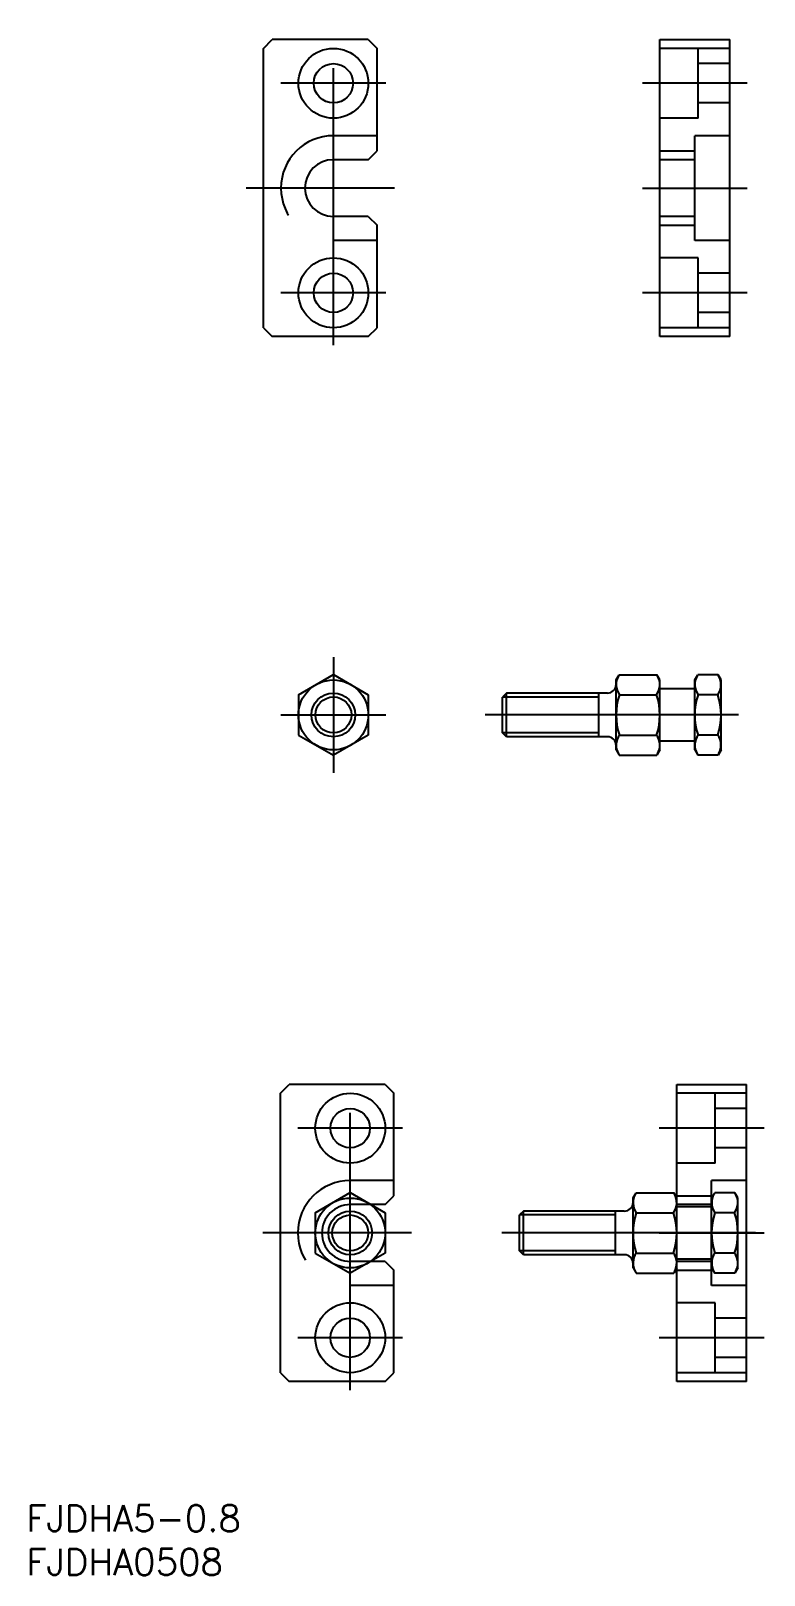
# Model space of a CAD drawing. Extents: x -37 to 47, y -39 to 138.
import ezdxf

# ---------------------------------------------------------------- set-up
doc = ezdxf.new("R2010")
doc.units = 0
doc.linetypes.add('CENTER', pattern=[50.8, 31.75, -6.35, 6.35, -6.35])
doc.linetypes.add('DASHED', pattern=[19.05, 12.7, -6.35])
doc.layers.get('0').update_dxf_attribs({"linetype": 'CONTINUOUS'})
doc.layers.add('CENTER', color=1, linetype='CENTER')
doc.styles.get("Standard").update_dxf_attribs({"font": 'txt.shx', "height": 3, "bigfont": 'bigfont.shx'})

# ---------------------------------------------------------------- blocks, each defined once
blk = doc.blocks.new('*U23')
at = {"color": 7, "linetype": 'CONTINUOUS'}
blk.add_text('FJDHA5-0.8', height=3, dxfattribs=at).set_placement((-37.07, -34.19))
blk = doc.blocks.new('*U24')
at = {"color": 7, "linetype": 'CONTINUOUS'}
blk.add_text('FJDHA0508', height=3, dxfattribs=at).set_placement((-37.07, -39.19))

msp = doc.modelspace()

# ---------------------------------------------------------------- linework, layer by layer
at = {"color": 7, "linetype": 'CONTINUOUS'}
for p, q in [((-9.93, 135.67), (-8.93, 136.67)), ((2.07, 136.67), (-8.93, 136.67)), ((2.07, 136.67), (3.07, 135.67)), ((35.44, 136.67), (43.44, 136.67)), ((35.44, 102.67), (35.44, 136.67)), ((43.44, 102.67), (43.44, 136.67)), ((-9.93, 103.67), (-9.93, 135.67)), ((3.07, 123.92), (3.07, 135.67)), ((43.44, 135.67), (35.44, 135.67)), ((39.44, 113.67), (39.44, 125.67)), ((43.44, 125.67), (39.44, 125.67)), ((43.44, 125.67), (39.44, 125.67)), ((2.07, 122.92), (3.07, 123.92)), ((35.44, 123.92), (39.44, 123.92)), ((2.07, 122.92), (-1.93, 122.92)), ((39.44, 122.92), (35.44, 122.92)), ((2.07, 116.42), (-1.93, 116.42)), ((2.07, 116.42), (3.07, 115.42)), ((3.07, 103.67), (3.07, 115.42)), ((39.44, 116.42), (35.44, 116.42)), ((35.44, 115.42), (39.44, 115.42)), ((43.44, 113.67), (39.44, 113.67)), ((-9.93, 103.67), (-8.93, 102.67)), ((2.07, 102.67), (-8.93, 102.67)), ((2.07, 102.67), (3.07, 103.67)), ((43.44, 103.67), (35.44, 103.67)), ((43.44, 102.67), (35.44, 102.67)), ((-8, 16), (-7, 17)), ((-8, -16), (-8, 16)), ((4, 17), (-7, 17)), ((4, 17), (5, 16)), ((5, 4.25), (5, 16)), ((37.37, 17), (45.37, 17)), ((37.37, -17), (37.37, 17)), ((45.37, 16), (37.37, 16)), ((45.37, -17), (45.37, 17)), ((41.37, -6), (41.37, 6)), ((45.37, 6), (41.37, 6)), ((45.37, 6), (41.37, 6)), ((4, 3.25), (5, 4.25)), ((37.37, 4.25), (41.37, 4.25)), ((4, 3.25), (2.37, 3.25)), ((41.37, 3.25), (37.37, 3.25)), ((4, -3.25), (2.37, -3.25)), ((4, -3.25), (5, -4.25)), ((41.37, -3.25), (37.37, -3.25)), ((5, -16), (5, -4.25)), ((37.37, -4.25), (41.37, -4.25)), ((45.37, -6), (41.37, -6)), ((-8, -16), (-7, -17)), ((4, -17), (-7, -17)), ((4, -17), (5, -16)), ((45.37, -16), (37.37, -16)), ((45.37, -17), (37.37, -17))]:
    msp.add_line(p, q, dxfattribs=at)
at = {"color": 3, "linetype": 'DASHED'}
for p, q in [((39.84, 135.67), (35.44, 135.67)), ((39.84, 127.67), (39.84, 135.67)), ((43.44, 133.92), (39.84, 133.92)), ((43.44, 129.42), (39.84, 129.42)), ((39.84, 127.67), (35.44, 127.67)), ((3.07, 125.67), (-1.93, 125.67)), ((3.07, 113.67), (-1.93, 113.67)), ((39.84, 111.67), (35.44, 111.67)), ((39.84, 103.67), (39.84, 111.67)), ((43.44, 109.92), (39.84, 109.92)), ((43.44, 105.42), (39.84, 105.42)), ((39.84, 103.67), (35.44, 103.67)), ((41.77, 16), (37.37, 16)), ((41.77, 8), (41.77, 16)), ((45.37, 14.25), (41.77, 14.25)), ((45.37, 9.75), (41.77, 9.75)), ((41.77, 8), (37.37, 8)), ((5, 6), (0, 6)), ((2.37, 3.25), (0, 3.25)), ((2.37, -3.25), (0, -3.25)), ((5, -6), (0, -6)), ((41.77, -8), (37.37, -8)), ((41.77, -16), (41.77, -8)), ((45.37, -9.75), (41.77, -9.75)), ((45.37, -14.25), (41.77, -14.25)), ((41.77, -16), (37.37, -16))]:
    msp.add_line(p, q, dxfattribs=at)
for p, q in [((-5.93, 61.64), (-1.93, 63.95)), ((-1.93, 63.95), (2.07, 61.64)), ((30.44, 63.33), (30.79, 63.93)), ((30.79, 63.93), (35.1, 63.93)), ((35.44, 63.33), (35.1, 63.93)), ((39.44, 63.33), (39.79, 63.93)), ((42.1, 63.93), (39.79, 63.93)), ((42.44, 63.33), (42.1, 63.93)), ((30.44, 55.33), (30.44, 63.33)), ((35.44, 55.33), (35.44, 63.33)), ((39.44, 62.33), (35.44, 62.33)), ((39.44, 55.33), (39.44, 63.33)), ((42.44, 55.33), (42.44, 63.33)), ((-5.93, 61.64), (-5.93, 57.02)), ((2.07, 61.64), (2.07, 57.02)), ((17.89, 61.83), (17.44, 61.38)), ((17.44, 57.28), (17.44, 61.38)), ((29.44, 61.83), (17.89, 61.83)), ((17.89, 56.83), (17.89, 61.83)), ((30.81, 61.64), (35.08, 61.64)), ((42.08, 61.64), (39.81, 61.64)), ((42.44, 59.33), (42.44, 59.33)), ((-5.93, 57.02), (-1.93, 54.71)), ((2.07, 57.02), (-1.93, 54.71)), ((17.89, 56.83), (17.44, 57.28)), ((29.44, 56.83), (17.89, 56.83)), ((30.81, 57.02), (35.08, 57.02)), ((42.08, 57.02), (39.81, 57.02)), ((42.44, 57.33), (42.44, 57.33)), ((30.44, 55.33), (30.79, 54.73)), ((35.44, 55.33), (35.1, 54.73)), ((39.44, 56.33), (35.44, 56.33)), ((39.44, 55.33), (39.79, 54.73)), ((42.44, 55.33), (42.1, 54.73)), ((30.79, 54.73), (35.1, 54.73)), ((42.1, 54.73), (39.79, 54.73)), ((-4, 2.31), (0, 4.62)), ((0, 4.62), (4, 2.31)), ((32.37, 4.01), (32.72, 4.61)), ((32.37, -3.99), (32.37, 4.01)), ((32.72, 4.61), (37.03, 4.61)), ((37.37, 4.01), (37.03, 4.61)), ((37.37, -3.99), (37.37, 4.01)), ((41.37, 4.01), (41.72, 4.61)), ((41.37, -3.99), (41.37, 4.01)), ((44.03, 4.61), (41.72, 4.61)), ((44.37, 4.01), (44.03, 4.61)), ((44.37, -3.99), (44.37, 4.01)), ((-4, 2.31), (-4, -2.31)), ((4, 2.31), (4, -2.31)), ((19.82, 2.51), (19.37, 2.06)), ((19.37, -2.04), (19.37, 2.06)), ((31.37, 2.51), (19.82, 2.51)), ((19.82, -2.49), (19.82, 2.51)), ((32.74, 2.32), (37.01, 2.32)), ((41.37, 3.01), (37.37, 3.01)), ((44.01, 2.32), (41.74, 2.32)), ((44.37, 0.01), (44.37, 0.01)), ((-4, -2.31), (0, -4.62)), ((4, -2.31), (0, -4.62)), ((19.82, -2.49), (19.37, -2.04)), ((31.37, -2.49), (19.82, -2.49)), ((32.74, -2.3), (37.01, -2.3)), ((41.37, -2.99), (37.37, -2.99)), ((44.01, -2.3), (41.74, -2.3)), ((44.37, -1.99), (44.37, -1.99)), ((32.37, -3.99), (32.72, -4.59)), ((32.72, -4.59), (37.03, -4.59)), ((37.37, -3.99), (37.03, -4.59)), ((41.37, -3.99), (41.72, -4.59)), ((44.03, -4.59), (41.72, -4.59)), ((44.37, -3.99), (44.03, -4.59))]:
    msp.add_line(p, q)
at = {"color": 3}
for p, q in [((28.44, 61.38), (17.44, 61.38)), ((28.44, 56.83), (28.44, 61.83)), ((28.44, 57.28), (17.44, 57.28)), ((30.37, 2.06), (19.37, 2.06)), ((30.37, -2.49), (30.37, 2.51)), ((30.37, -2.04), (19.37, -2.04))]:
    msp.add_line(p, q, dxfattribs=at)
at = {"color": 7, "linetype": 'CONTINUOUS'}
for centre, radius in [((-1.93, 131.67), 4), ((-1.93, 131.67), 2.25), ((-1.93, 107.67), 4), ((-1.93, 107.67), 2.25), ((-1.93, 59.33), 2.5), ((0, 12), 4), ((0, 12), 2.25), ((0, 0), 2.5), ((0, -12), 4), ((0, -12), 2.25)]:
    msp.add_circle(centre, radius, dxfattribs=at)
for centre in [(-1.93, 59.33), (0, 0)]:
    msp.add_circle(centre, 4)
at = {"color": 3, "linetype": 'CONTINUOUS'}
for centre in [(-1.93, 59.33), (0, 0)]:
    msp.add_circle(centre, 2.06, dxfattribs=at)
at = {"color": 3, "linetype": 'DASHED'}
for centre, radius in [((-1.93, 119.67), 6), ((0, 0), 6), ((0, 0), 3.25)]:
    msp.add_arc(centre, radius, 90, 270, dxfattribs=at)
at = {"color": 7, "linetype": 'CONTINUOUS'}
msp.add_arc((-1.93, 119.67), 3.25, 90, 270, dxfattribs=at)
for centre, radius, start, end in [((32.44, 62.8), 2, 150, 215.2644), ((33.44, 62.8), 2, 324.7356, 30), ((41.44, 62.8), 2, 150, 215.2644), ((40.44, 62.8), 2, 324.7356, 30), ((29.44, 62.83), 1, 270, 0), ((37.89, 59.33), 7.45, 161.9403, 198.0597), ((27.99, 59.33), 7.45, 341.9403, 18.0597), ((46.89, 59.33), 7.45, 161.9403, 198.0597), ((34.99, 59.33), 7.45, 341.9403, 18.0597), ((29.44, 55.83), 1, 0, 90), ((32.44, 55.87), 2, 144.7356, 210), ((33.44, 55.87), 2, 330, 35.2644), ((41.44, 55.87), 2, 144.7356, 210), ((40.44, 55.87), 2, 330, 35.2644), ((34.37, 3.47), 2, 150, 215.2644), ((35.37, 3.47), 2, 324.7356, 30), ((43.37, 3.47), 2, 150, 215.2644), ((42.37, 3.47), 2, 324.7356, 30), ((31.37, 3.51), 1, 270, 0), ((39.82, 0.01), 7.45, 161.9403, 198.0597), ((29.92, 0.01), 7.45, 341.9403, 18.0597), ((48.82, 0.01), 7.45, 161.9403, 198.0597), ((36.92, 0.01), 7.45, 341.9403, 18.0597), ((31.37, -3.49), 1, 0, 90), ((34.37, -3.46), 2, 144.7356, 210), ((35.37, -3.46), 2, 330, 35.2644), ((43.37, -3.46), 2, 144.7356, 210), ((42.37, -3.46), 2, 330, 35.2644)]:
    msp.add_arc(centre, radius, start, end)
at = {"layer": 'CENTER', "color": 1, "linetype": 'CENTER'}
for p, q in [((-1.93, 101.67), (-1.93, 137.67)), ((4.07, 131.67), (-7.93, 131.67)), ((45.44, 131.67), (33.44, 131.67)), ((5.07, 119.67), (-11.93, 119.67)), ((33.44, 119.67), (45.44, 119.67)), ((4.07, 107.67), (-7.93, 107.67)), ((45.44, 107.67), (33.44, 107.67)), ((-1.93, 65.95), (-1.93, 52.71)), ((-7.93, 59.33), (4.07, 59.33)), ((44.44, 59.33), (15.44, 59.33)), ((0, -18), (0, 18)), ((6, 12), (-6, 12)), ((47.37, 12), (35.37, 12)), ((7, 0), (-10, 0)), ((46.37, 0.01), (17.37, 0.01)), ((35.37, 0), (47.37, 0)), ((6, -12), (-6, -12)), ((47.37, -12), (35.37, -12))]:
    msp.add_line(p, q, dxfattribs=at)

# ---------------------------------------------------------------- block references
at = {"color": 7, "linetype": 'CONTINUOUS'}
for name in ['*U23', '*U24']:
    msp.add_blockref(name, (0, 0), dxfattribs=at)

doc.saveas('drawing.dxf')
